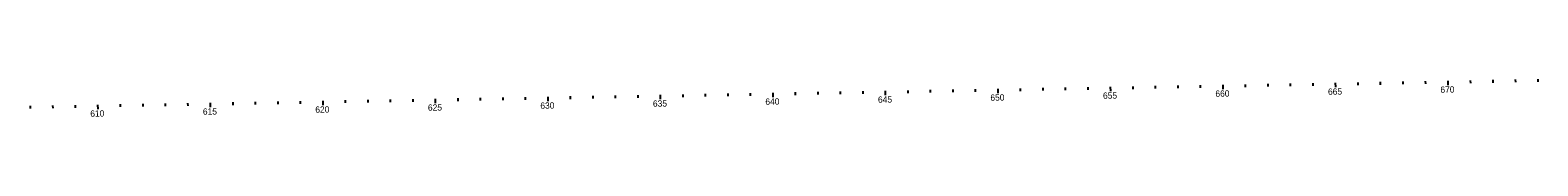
# Model space of a CAD drawing. Extents: x 117326 to 225548, y 573011 to 581051.
# Drawn here: x 178161 to 184860, y 577592 to 577759 of the extents above; entities that cross this region are included whole.
import ezdxf

# ---------------------------------------------------------------- set-up
doc = ezdxf.new("R2010")
doc.units = 0
doc.layers.add('GE_P_Alignment_100_Curve_Data', color=7, linetype='Continuous')

msp = doc.modelspace()

# ---------------------------------------------------------------- linework, layer by layer
at = {"layer": 'GE_P_Alignment_100_Curve_Data'}
for p, q in [((183559.8, 577735.8), (183560, 577723.8)), ((183659.8, 577737.6), (183660, 577725.6)), ((183759.8, 577739.3), (183760, 577727.3)), ((183859.8, 577741.1), (183860, 577729.1)), ((183959.7, 577742.9), (183960.1, 577722.9)), ((184059.7, 577744.6), (184059.9, 577732.6)), ((184159.7, 577746.4), (184159.9, 577734.4)), ((184259.7, 577748.2), (184259.9, 577736.2)), ((184359.7, 577749.9), (184359.9, 577738)), ((184459.7, 577751.7), (184460, 577731.7)), ((184559.6, 577753.5), (184559.9, 577741.5)), ((184659.6, 577755.3), (184659.8, 577743.3)), ((184759.6, 577757), (184759.8, 577745)), ((184859.6, 577758.8), (184859.8, 577746.8)), ((179860.4, 577670.3), (179860.6, 577658.3)), ((179960.4, 577672), (179960.7, 577652.1)), ((180060.4, 577673.8), (180060.6, 577661.8)), ((180160.3, 577675.6), (180160.5, 577663.6)), ((180260.3, 577677.4), (180260.5, 577665.4)), ((180360.3, 577679.1), (180360.5, 577667.1)), ((180460.3, 577680.9), (180460.6, 577660.9)), ((180560.3, 577682.7), (180560.5, 577670.7)), ((180660.3, 577684.4), (180660.5, 577672.4)), ((180760.2, 577686.2), (180760.5, 577674.2)), ((180860.2, 577688), (180860.4, 577676)), ((180960.2, 577689.8), (180960.6, 577669.8)), ((181060.2, 577691.5), (181060.4, 577679.5)), ((181160.2, 577693.3), (181160.4, 577681.3)), ((181260.2, 577695.1), (181260.4, 577683.1)), ((181360.1, 577696.8), (181360.4, 577684.8)), ((181460.1, 577698.6), (181460.5, 577678.6)), ((181560.1, 577700.4), (181560.3, 577688.4)), ((181660.1, 577702.1), (181660.3, 577690.1)), ((181760.1, 577703.9), (181760.3, 577691.9)), ((181860.1, 577705.7), (181860.3, 577693.7)), ((181960.1, 577707.5), (181960.4, 577687.5)), ((182060, 577709.2), (182060.3, 577697.2)), ((182160, 577711), (182160.2, 577699)), ((182260, 577712.8), (182260.2, 577700.8)), ((182360, 577714.5), (182360.2, 577702.5)), ((182460, 577716.3), (182460.3, 577696.3)), ((182560, 577718.1), (182560.2, 577706.1)), ((182659.9, 577719.9), (182660.2, 577707.9)), ((182759.9, 577721.6), (182760.1, 577709.6)), ((182859.9, 577723.4), (182860.1, 577711.4)), ((182959.9, 577725.2), (182960.3, 577705.2)), ((183059.9, 577726.9), (183060.1, 577714.9)), ((183159.9, 577728.7), (183160.1, 577716.7)), ((183259.9, 577730.5), (183260.1, 577718.5)), ((183359.8, 577732.2), (183360, 577720.2)), ((183459.8, 577734), (183460.2, 577714)), ((178160.7, 577640.2), (178160.9, 577628.2)), ((178260.6, 577641.9), (178260.8, 577630)), ((178360.6, 577643.7), (178360.8, 577631.7)), ((178460.6, 577645.5), (178461, 577625.5)), ((178560.6, 577647.3), (178560.8, 577635.3)), ((178660.6, 577649), (178660.8, 577637)), ((178760.6, 577650.8), (178760.8, 577638.8)), ((178860.5, 577652.6), (178860.8, 577640.6)), ((178960.5, 577654.3), (178960.9, 577634.3)), ((179060.5, 577656.1), (179060.7, 577644.1)), ((179160.5, 577657.9), (179160.7, 577645.9)), ((179260.5, 577659.7), (179260.7, 577647.7)), ((179360.5, 577661.4), (179360.7, 577649.4)), ((179460.4, 577663.2), (179460.8, 577643.2)), ((179560.4, 577665), (179560.6, 577653)), ((179660.4, 577666.7), (179660.6, 577654.7)), ((179760.4, 577668.5), (179760.6, 577656.5))]:
    msp.add_line(p, q, dxfattribs=at)

# ---------------------------------------------------------------- texts
for s, p in [('640', (181427.6, 577645)), ('645', (181928, 577653.9)), ('650', (182427.5, 577662.7)), ('655', (182927.8, 577671.6)), ('660', (183427.3, 577680.4)), ('665', (183927.6, 577689.3)), ('670', (184427.1, 577698.1)), ('610', (178428.1, 577591.9)), ('615', (178928.4, 577600.8)), ('620', (179427.9, 577609.6)), ('625', (179928.3, 577618.5)), ('630', (180427.8, 577627.3)), ('635', (180928.1, 577636.2))]:
    msp.add_text(s, height=28, rotation=1.01448, dxfattribs=at).set_placement(p)

doc.saveas('drawing.dxf')
